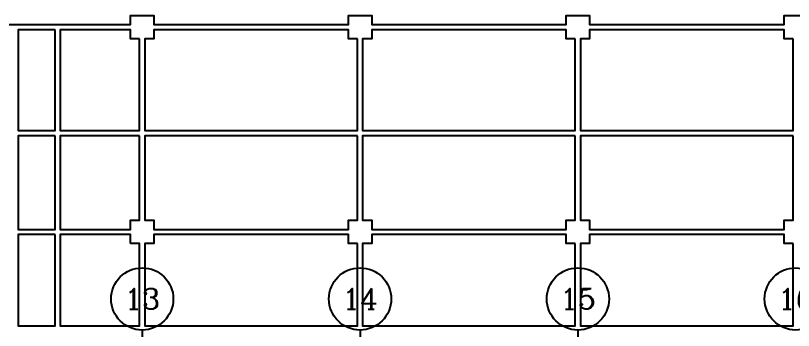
# Model space of a CAD drawing. Extents: x -960 to 27370, y -1283 to 11880.
# Drawn here: x 9712 to 12711, y 10283 to 11499 of the extents above; entities that cross this region are included whole.
import ezdxf
from ezdxf.enums import TextEntityAlignment as Align

# ---------------------------------------------------------------- set-up
doc = ezdxf.new("R2010")
doc.units = 0
doc.header["$LTSCALE"] = 100
doc.linetypes.add('X-S-FAB-L10$0$COL-CEN-LIN', pattern=[3.25, 2.5, -0.25, 0.25, -0.25])
for name, color, linetype in [('X-S-FAB-L10$0$0-DIM-TXT', 8, 'Continuous'), ('X-S-FAB-L10$0$0-MC', 8, 'Continuous'), ('X-S-FAB-L10$0$0-NC', 8, 'Continuous'), ('X-S-FAB-L10$0$A-BLOCK', 8, 'Continuous'), ('X-S-FAB-L10$0$BLOCK', 8, 'Continuous'), ('X-S-FAB-L10$0$CCL', 8, 'X-S-FAB-L10$0$COL-CEN-LIN'), ('X-S-FAB-L10$0$Steel Frame-188K', 8, 'Continuous')]:
    doc.layers.add(name, color=color, linetype=linetype)
doc.styles.add('X-S-FAB-L10$0$CHINA', font='simplex.shx', dxfattribs={"width": 0.75, "bigfont": 'chineset.shx'})
doc.styles.add('X-S-FAB-L10$0$COL-NUM', font='romanc')
doc.styles.add('X-S-FAB-L10$0$Standard', font='', dxfattribs={"width": 0.8})
doc.styles.add('X-S-FAB-L10$0$TG_NOTE_TEXT', font='simplex.shx', dxfattribs={"width": 0.75, "bigfont": 'chineset.shx'})
doc.styles.get('X-S-FAB-L10$0$Standard').set_extended_font_data('Microsoft JhengHei')

# ---------------------------------------------------------------- blocks, each defined once
blk = doc.blocks.new('X-S-FAB-L10$0$cn-y')
at = {"layer": 'X-S-FAB-L10$0$0-MC'}
blk.add_circle((-50, 0), 50, dxfattribs=at)
at = {"layer": 'X-S-FAB-L10$0$0-NC', "style": 'X-S-FAB-L10$0$COL-NUM'}
blk.add_attdef('GRID-Y', text='', height=50, dxfattribs=at).set_placement((-50, 0), align=Align.MIDDLE_CENTER)
blk = doc.blocks.new('X-S-FAB-L10$0$FAB2-L05')
at = {"layer": 'X-S-FAB-L10$0$CCL'}
for p, q in [((-15960, 11005), (-15960, 0)), ((-15120, 11005), (-15120, 0)), ((-14280, 11005), (-14280, 0))]:
    blk.add_line(p, q, dxfattribs=at)
at = {"layer": 'X-S-FAB-L10$0$A-BLOCK'}
ref = blk.add_blockref('X-S-FAB-L10$0$cn-y', (-15840, 11125), dxfattribs=dict(at, xscale=2.399999999999997, yscale=2.399999999999997, zscale=2.399999999999997))
ref.add_attrib('GRID-Y', '13', dxfattribs={"layer": 'X-S-FAB-L10$0$0-NC', "height": 80, "style": 'X-S-FAB-L10$0$COL-NUM'}).set_placement((-15960, 11125), align=Align.MIDDLE_CENTER)
ref = blk.add_blockref('X-S-FAB-L10$0$cn-y', (-15000, 11125), dxfattribs=dict(at, xscale=2.399999999999997, yscale=2.399999999999997, zscale=2.399999999999997))
ref.add_attrib('GRID-Y', '14', dxfattribs={"layer": 'X-S-FAB-L10$0$0-NC', "height": 80, "style": 'X-S-FAB-L10$0$COL-NUM'}).set_placement((-15120, 11125), align=Align.MIDDLE_CENTER)
ref = blk.add_blockref('X-S-FAB-L10$0$cn-y', (-14160, 11125), dxfattribs=dict(at, xscale=2.399999999999997, yscale=2.399999999999997, zscale=2.399999999999997))
ref.add_attrib('GRID-Y', '15', dxfattribs={"layer": 'X-S-FAB-L10$0$0-NC', "height": 80, "style": 'X-S-FAB-L10$0$COL-NUM'}).set_placement((-14280, 11125), align=Align.MIDDLE_CENTER)
ref = blk.add_blockref('X-S-FAB-L10$0$cn-y', (-13320, 11125), dxfattribs=dict(at, xscale=2.399999999999997, yscale=2.399999999999997, zscale=2.399999999999997))
ref.add_attrib('GRID-Y', '16', dxfattribs={"layer": 'X-S-FAB-L10$0$0-NC', "height": 80, "style": 'X-S-FAB-L10$0$COL-NUM'}).set_placement((-13440, 11125), align=Align.MIDDLE_CENTER)
blk = doc.blocks.new('X-S-FAB-L10')
at = {"layer": 'X-S-FAB-L10$0$Steel Frame-188K'}
blk.add_lwpolyline([(9405, 11464), (10155, 11464), (10155, 11499), (10245, 11499), (10245, 11464), (10995, 11464), (10995, 11499), (11085, 11499), (11085, 11464), (11835, 11464), (11835, 11499), (11925, 11499), (11925, 11464), (12675, 11464), (12675, 11499), (12765, 11499)], dxfattribs=at)
for points in [[(9864.287, 11444), (9721.752, 11444), (9721.752, 11054.706), (9864.287, 11054.706)], [(10190, 11409), (10155, 11409), (10155, 11444), (9884.287, 11444), (9884.287, 11054.706), (10190, 11054.706)], [(11030, 11409), (10995, 11409), (10995, 11444), (10245, 11444), (10245, 11409), (10210, 11409), (10210, 11054.706), (11030, 11054.706)], [(11870, 11409), (11835, 11409), (11835, 11444), (11085, 11444), (11085, 11409), (11050, 11409), (11050, 11054.706), (11870, 11054.706)], [(12710, 11409), (12675, 11409), (12675, 11444), (11925, 11444), (11925, 11409), (11890, 11409), (11890, 11054.706), (12710, 11054.706)], [(9864.287, 11034.706), (9721.752, 11034.706), (9721.752, 10673.606), (9864.287, 10673.606)], [(10190, 11034.706), (9884.287, 11034.706), (9884.287, 10673.606), (10155, 10673.606), (10155, 10708.606), (10190, 10708.606)], [(11030, 11034.706), (10210, 11034.706), (10210, 10708.606), (10245, 10708.606), (10245, 10673.606), (10995, 10673.606), (10995, 10708.606), (11030, 10708.606)], [(11870, 11034.706), (11050, 11034.706), (11050, 10708.606), (11085, 10708.606), (11085, 10673.606), (11835, 10673.606), (11835, 10708.606), (11870, 10708.606)], [(12710, 11034.706), (11890, 11034.706), (11890, 10708.606), (11925, 10708.606), (11925, 10673.606), (12675, 10673.606), (12675, 10708.606), (12710, 10708.606)], [(9864.287, 10653.606), (9721.752, 10653.606), (9721.752, 10301.564), (9864.287, 10301.564)], [(10155, 10618.606), (10155, 10653.606), (9884.287, 10653.606), (9884.287, 10301.564), (10190, 10301.564), (10190, 10618.606)], [(11030, 10618.606), (10995, 10618.606), (10995, 10653.606), (10245, 10653.606), (10245, 10618.606), (10210, 10618.606), (10210, 10301.564), (11030, 10301.564)], [(11870, 10618.606), (11835, 10618.606), (11835, 10653.606), (11085, 10653.606), (11085, 10618.606), (11050, 10618.606), (11050, 10301.564), (11870, 10301.564)], [(12710, 10618.606), (12675, 10618.606), (12675, 10653.606), (11925, 10653.606), (11925, 10618.606), (11890, 10618.606), (11890, 10301.564), (12710, 10301.564)]]:
    blk.add_lwpolyline(points, close=True, dxfattribs=at)
at = {"layer": 'X-S-FAB-L10$0$BLOCK'}
blk.add_blockref('X-S-FAB-L10$0$FAB2-L05', (26160, -720), dxfattribs=at)
at = {"style": 'X-S-FAB-L10$0$TG_NOTE_TEXT', "width": 0.5, "flags": 1}
for p in [(7463.301, 9020), (18268.251, 8649), (11197.77, 4800.167), (16485.801, 4800.167), (25420.27, 2635), (13360, 320.001, 0), (7463.301, -33.333)]:
    blk.add_attdef('WH', text='', height=20, dxfattribs=at).set_placement(p, align=Align.BOTTOM_LEFT)
at = {"width": 0.5}
for style, p in [('X-S-FAB-L10$0$TG_NOTE_TEXT', (7585, 9020)), ('X-S-FAB-L10$0$TG_NOTE_TEXT', (18389.95, 8649)), ('X-S-FAB-L10$0$TG_NOTE_TEXT', (11117.5, 4813.5)), ('X-S-FAB-L10$0$TG_NOTE_TEXT', (16607.5, 4813.5)), ('X-S-FAB-L10$0$TG_NOTE_TEXT', (25350, 2635)), ('X-S-FAB-L10$0$Standard', (13129.375, 325.001, 0)), ('X-S-FAB-L10$0$TG_NOTE_TEXT', (7585, -20))]:
    blk.add_attdef('DESC', text='', height=10, dxfattribs=dict(at, style=style)).set_placement(p, align=Align.BOTTOM_LEFT)
for tag, style, p in [('TYPE', 'X-S-FAB-L10$0$TG_NOTE_TEXT', (7619.286, 9020)), ('NO', 'X-S-FAB-L10$0$TG_NOTE_TEXT', (7650.095, 9020)), ('TYPE', 'X-S-FAB-L10$0$TG_NOTE_TEXT', (18424.236, 8649)), ('NO', 'X-S-FAB-L10$0$TG_NOTE_TEXT', (18455.045, 8649)), ('NO', 'X-S-FAB-L10$0$TG_NOTE_TEXT', (11088.595, 4813.5)), ('TYPE', 'X-S-FAB-L10$0$TG_NOTE_TEXT', (11151.786, 4813.5)), ('TYPE', 'X-S-FAB-L10$0$TG_NOTE_TEXT', (16641.786, 4813.5)), ('NO', 'X-S-FAB-L10$0$TG_NOTE_TEXT', (16672.595, 4813.5)), ('NO', 'X-S-FAB-L10$0$TG_NOTE_TEXT', (25313, 2635)), ('TYPE', 'X-S-FAB-L10$0$TG_NOTE_TEXT', (25350, 2635)), ('NO', 'X-S-FAB-L10$0$Standard', (13100, 320.001, 0)), ('TYPE', 'X-S-FAB-L10$0$Standard', (13129.375, 320.001, 0)), ('TYPE', 'X-S-FAB-L10$0$TG_NOTE_TEXT', (7619.286, -20)), ('NO', 'X-S-FAB-L10$0$TG_NOTE_TEXT', (7650.095, -20))]:
    blk.add_attdef(tag, text='', height=10, dxfattribs=dict(at, style=style)).set_placement(p, align=Align.BOTTOM_RIGHT)
at = {"style": 'X-S-FAB-L10$0$TG_NOTE_TEXT', "width": 0.5, "flags": 1}
for rotation, p in [(180, (43, 7480)), (180, (943, 7480)), (90, (24310, 3717.77)), (270, (17080, 1711.699))]:
    blk.add_attdef('WH', text='', height=20, rotation=rotation, dxfattribs=at).set_placement(p, align=Align.BOTTOM_LEFT)
at = {"width": 0.5}
for rotation, style, p in [(180, 'X-S-FAB-L10$0$Standard', (317.625, 7480)), (180, 'X-S-FAB-L10$0$Standard', (1217.625, 7480)), (90, 'X-S-FAB-L10$0$TG_NOTE_TEXT', (24310, 3647.5)), (270, 'X-S-FAB-L10$0$TG_NOTE_TEXT', (17080, 1605))]:
    blk.add_attdef('DESC', text='', height=10, rotation=rotation, dxfattribs=dict(at, style=style)).set_placement(p, align=Align.BOTTOM_LEFT)
for tag, rotation, style, p in [('TYPE', 180, 'X-S-FAB-L10$0$Standard', (317.625, 7480)), ('NO', 180, 'X-S-FAB-L10$0$Standard', (347, 7480)), ('TYPE', 180, 'X-S-FAB-L10$0$Standard', (1217.625, 7480)), ('NO', 180, 'X-S-FAB-L10$0$Standard', (1247, 7480)), ('TYPE', 90, 'X-S-FAB-L10$0$TG_NOTE_TEXT', (24310, 3647.5)), ('NO', 90, 'X-S-FAB-L10$0$TG_NOTE_TEXT', (24310, 3610.5)), ('TYPE', 270, 'X-S-FAB-L10$0$TG_NOTE_TEXT', (17080, 1605)), ('NO', 270, 'X-S-FAB-L10$0$TG_NOTE_TEXT', (17080, 1573))]:
    blk.add_attdef(tag, text='', height=10, rotation=rotation, dxfattribs=dict(at, style=style)).set_placement(p, align=Align.BOTTOM_RIGHT)
at = {"layer": 'X-S-FAB-L10$0$0-DIM-TXT', "style": 'X-S-FAB-L10$0$CHINA', "width": 0.75}
for p in [(667.414, 7855.1, -2689.4), (22627.353, 6728.814), (25644.722, 6728.814), (24778.787, 5569.051), (1118.252, 4980), (417.801, 4594.623), (23874.84, 4355), (22927.43, 4330.122), (23749.869, 3901.367), (417.801, 3765.236), (1118.252, 3730), (417.801, 3115.79), (536.882, 2227.832), (16908.994, 1782.652), (888.445, 880.466), (16977.43, 750), (18878.841, 750), (25641.221, 553.233), (21364.03, 526.894)]:
    blk.add_attdef('HIG', text='', height=80, dxfattribs=at).set_placement(p, align=Align.MIDDLE_LEFT)

msp = doc.modelspace()

# ---------------------------------------------------------------- block references
msp.add_blockref('X-S-FAB-L10', (0, 0))

doc.saveas('drawing.dxf')
